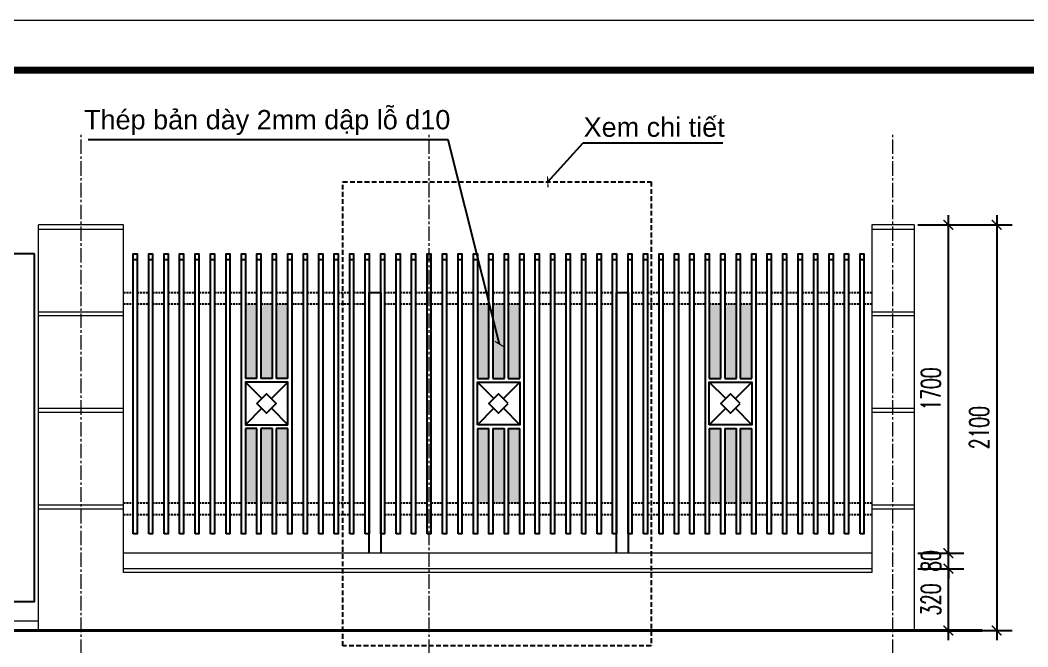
# Model space of a CAD drawing. Header units: millimetres. Extents: x -229618 to 2906, y -178063 to 96806.
# Drawn here: x -134534 to -129321, y -67094 to -63851 of the extents above; entities that cross this region are included whole.
import ezdxf

# ---------------------------------------------------------------- set-up
doc = ezdxf.new("R2010")
doc.units = ezdxf.units.MM
doc.header["$LTSCALE"] = 200
doc.header["$MEASUREMENT"] = 0
doc.header["$PDMODE"] = 3
doc.header["$PDSIZE"] = 50
doc.linetypes.add('CENTER2', pattern=[1.125, 0.75, -0.125, 0.125, -0.125])
doc.linetypes.add('HIDDEN', pattern=[0.375, 0.25, -0.125])
doc.layers.get('0').update_dxf_attribs({"color": 95, "linetype": 'CONTINUOUS'})
doc.layers.get('DEFPOINTS').update_dxf_attribs({"linetype": 'CONTINUOUS'})
for name, color, linetype, lineweight in [('cat', 1, 'CONTINUOUS', 40), ('hatch', 250, 'CONTINUOUS', 5), ('thay', 7, 'CONTINUOUS', 18), ('tim', 18, 'CENTER2', 9)]:
    doc.layers.add(name, color=color, linetype=linetype, lineweight=lineweight)
for name, color, linetype in [('CUA', 145, 'CONTINUOUS'), ('DIM', 251, 'CONTINUOUS'), ('KHUNGTEN', 7, 'CONTINUOUS'), ('KICHTHUOC', 8, 'CONTINUOUS'), ('TEXT', 33, 'CONTINUOUS')]:
    doc.layers.add(name, color=color, linetype=linetype)
doc.layers.add('in', color=203, linetype='CONTINUOUS', lineweight=5, plot=False)
doc.styles.add('Arial iso', font='vnarial_0.ttf')
doc.styles.add('Scale', font='vnsimli.shx', dxfattribs={"width": 0.65, "bigfont": 'bigfont.shx'})
doc.dimstyles.new('Scale', dxfattribs={"dimscale": 75, "dimtxt": 2, "dimasz": 1, "dimexe": 1.6, "dimexo": 0, "dimgap": 0.8, "dimtad": 1, "dimdec": 0, "dimzin": 0, "dimdsep": 46, "dimtxsty": 'Scale', "dimblk": 'ARCHTICK', "dimcen": 0.1, "dimdle": 1, "dimclrd": 256, "dimclre": 256, "dimclrt": 3, "dimadec": 0, "dimazin": 0, "dimtfac": 1, "dimtdec": 0, "dimtix": 1, "dimtmove": 2, "dimatfit": 3, "dimldrblk": 'ARCHTICK', "dimfxl": 0, "dimtolj": 1, "dimtzin": 0, "dimarcsym": 0})

# ---------------------------------------------------------------- blocks, each defined once
blk = doc.blocks.new('KhungA3')
at = {"layer": 'KHUNGTEN', "color": 4, "const_width": 0.724}
blk.add_lwpolyline([(7.54, 8.99), (411.13, 8.99), (411.13, 295.64), (7.54, 295.64)], close=True, dxfattribs=at)
blk = doc.blocks.new('_ArchTick')
at = {"color": 0, "linetype": 'ByBlock', "const_width": 0.15}
blk.add_lwpolyline([(-0.5, -0.5), (0.5, 0.5)], dxfattribs=at)
blk = doc.blocks.new('*D1611')
at = {"layer": 'DEFPOINTS', "color": 0}
for p in [(-129890.5, -66689.7), (-129732.1, -66689.7), (-129890.5, -67009.7)]:
    blk.add_point(p, dxfattribs=at)
at = {"layer": 'DIM', "lineweight": -2}
for p, q in [((-129732.1, -67059.7), (-129732.1, -66639.7)), ((-129890.5, -66689.7), (-129652.1, -66689.7)), ((-129890.5, -67009.7), (-129652.1, -67009.7))]:
    blk.add_line(p, q, dxfattribs=at)
at = {"layer": 'DIM', "lineweight": -2, "xscale": 50, "yscale": 50, "zscale": 50}
for p, rotation in [((-129732.1, -66689.7), 90), ((-129732.1, -67009.7), 270)]:
    blk.add_blockref('_ArchTick', p, dxfattribs=dict(at, rotation=rotation))
at = {"layer": 'DIM', "color": 3, "insert": (-129822.1, -66849.7), "char_height": 100, "attachment_point": 5, "rotation": 90, "style": 'Scale'}
blk.add_mtext('\\A1;320', dxfattribs=at)
blk = doc.blocks.new('*D1612')
at = {"layer": 'DEFPOINTS', "color": 0}
for p in [(-129890.5, -66609.7), (-129732.1, -66609.7), (-129890.5, -66689.7)]:
    blk.add_point(p, dxfattribs=at)
at = {"layer": 'DIM', "lineweight": -2}
for p, q in [((-129732.1, -66609.7), (-129732.1, -66559.7)), ((-129890.5, -66609.7), (-129652.1, -66609.7)), ((-129732.1, -66689.7), (-129732.1, -66609.7)), ((-129890.5, -66689.7), (-129652.1, -66689.7)), ((-129732.1, -66689.7), (-129732.1, -66739.7))]:
    blk.add_line(p, q, dxfattribs=at)
at = {"layer": 'DIM', "lineweight": -2, "xscale": 50, "yscale": 50, "zscale": 50}
for p, rotation in [((-129732.1, -66609.7), 270), ((-129732.1, -66689.7), 90)]:
    blk.add_blockref('_ArchTick', p, dxfattribs=dict(at, rotation=rotation))
at = {"layer": 'DIM', "color": 3, "insert": (-129822.1, -66649.7), "char_height": 100, "attachment_point": 5, "rotation": 90, "style": 'Scale'}
blk.add_mtext('\\A1;80', dxfattribs=at)
blk = doc.blocks.new('*D1613')
at = {"layer": 'DEFPOINTS', "color": 0}
for p in [(-129890.5, -64909.7), (-129732.1, -64909.7), (-129890.5, -66609.7)]:
    blk.add_point(p, dxfattribs=at)
at = {"layer": 'DIM', "lineweight": -2}
for p, q in [((-129732.1, -66659.7), (-129732.1, -64859.7)), ((-129890.5, -64909.7), (-129652.1, -64909.7)), ((-129890.5, -66609.7), (-129652.1, -66609.7))]:
    blk.add_line(p, q, dxfattribs=at)
at = {"layer": 'DIM', "lineweight": -2, "xscale": 50, "yscale": 50, "zscale": 50}
for p, rotation in [((-129732.1, -64909.7), 90), ((-129732.1, -66609.7), 270)]:
    blk.add_blockref('_ArchTick', p, dxfattribs=dict(at, rotation=rotation))
at = {"layer": 'DIM', "color": 3, "insert": (-129822.1, -65759.7), "char_height": 100, "attachment_point": 5, "rotation": 90, "style": 'Scale'}
blk.add_mtext('\\A1;1700', dxfattribs=at)
blk = doc.blocks.new('*D1614')
at = {"layer": 'DEFPOINTS', "color": 0}
for p in [(-129890.5, -64909.7), (-129890.5, -67009.7), (-129482.1, -67009.7)]:
    blk.add_point(p, dxfattribs=at)
at = {"layer": 'DIM', "lineweight": -2}
for p, q in [((-129482.1, -64859.7), (-129482.1, -67059.7)), ((-129890.5, -64909.7), (-129402.1, -64909.7)), ((-129890.5, -67009.7), (-129402.1, -67009.7))]:
    blk.add_line(p, q, dxfattribs=at)
at = {"layer": 'DIM', "lineweight": -2, "xscale": 50, "yscale": 50, "zscale": 50}
for p, rotation in [((-129482.1, -64909.7), 90), ((-129482.1, -67009.7), 270)]:
    blk.add_blockref('_ArchTick', p, dxfattribs=dict(at, rotation=rotation))
at = {"layer": 'DIM', "color": 3, "insert": (-129572.1, -65959.7), "char_height": 100, "attachment_point": 5, "rotation": 90, "style": 'Scale'}
blk.add_mtext('\\A1;2100', dxfattribs=at)

msp = doc.modelspace()

# ---------------------------------------------------------------- hatches: boundary and pattern name
at = {"layer": 'hatch'}
h = msp.add_hatch(dxfattribs=at)
h.set_pattern_fill('HEX', color=256, scale=30, style=0)
h.set_pattern_definition([(7e-15, (19614.7, 60973.255), (0, 6.49519053), [3.75, -7.5]), (120, (19614.7, 60973.255), (-5.625, -3.24759526), [3.75, -7.5]), (60, (19618.45, 60973.255), (-5.625, 3.24759527), [3.75, -7.5])])
h.paths.add_polyline_path([(-133368.8, -65319.7), (-133308.8, -65319.7), (-133308.8, -65704.7), (-133368.8, -65704.7)])
h.paths.add_polyline_path([(-133288.8, -65319.7), (-133228.8, -65319.7), (-133228.8, -65704.7), (-133288.8, -65704.7)])
h.paths.add_polyline_path([(-133208.8, -65319.7), (-133148.8, -65319.7), (-133148.8, -65704.7), (-133208.8, -65704.7)])
h.paths.add_polyline_path([(-133148.8, -66349.7), (-133208.8, -66349.7), (-133208.8, -65964.7), (-133148.8, -65964.7)])
h.paths.add_polyline_path([(-133228.8, -66349.7), (-133288.8, -66349.7), (-133288.8, -65964.7), (-133228.8, -65964.7)])
h.paths.add_polyline_path([(-133308.8, -66349.7), (-133368.8, -66349.7), (-133368.8, -65964.7), (-133308.8, -65964.7)])
h = msp.add_hatch(dxfattribs=at)
h.set_pattern_fill('HEX', color=256, scale=30, style=0)
h.set_pattern_definition([(180, (-284932.354, 60973.255), (0, 6.49519053), [3.75, -7.5]), (60, (-284932.354, 60973.255), (5.625, -3.24759526), [3.75, -7.5]), (120, (-284936.104, 60973.255), (5.625, 3.24759527), [3.75, -7.5])])
h.paths.add_polyline_path([(-132168.8, -65319.7), (-132108.8, -65319.7), (-132108.8, -65704.7), (-132168.8, -65704.7)])
h.paths.add_polyline_path([(-132088.8, -65319.7), (-132028.8, -65319.7), (-132028.8, -65704.7), (-132088.8, -65704.7)])
h.paths.add_polyline_path([(-132008.8, -65319.7), (-131948.8, -65319.7), (-131948.8, -65704.7), (-132008.8, -65704.7)])
h.paths.add_polyline_path([(-131948.8, -66349.7), (-132008.8, -66349.7), (-132008.8, -65964.7), (-131948.8, -65964.7)])
h.paths.add_polyline_path([(-132028.8, -66349.7), (-132088.8, -66349.7), (-132088.8, -65964.7), (-132028.8, -65964.7)])
h.paths.add_polyline_path([(-132108.8, -66349.7), (-132168.8, -66349.7), (-132168.8, -65964.7), (-132108.8, -65964.7)])
h = msp.add_hatch(dxfattribs=at)
h.set_pattern_fill('HEX', color=256, scale=30, style=0)
h.set_pattern_definition([(180, (-283732.354, 60973.255), (0, 6.49519053), [3.75, -7.5]), (60, (-283732.354, 60973.255), (5.625, -3.24759526), [3.75, -7.5]), (120, (-283736.104, 60973.255), (5.625, 3.24759527), [3.75, -7.5])])
h.paths.add_polyline_path([(-130808.8, -65319.7), (-130748.8, -65319.7), (-130748.8, -65704.7), (-130808.8, -65704.7)])
h.paths.add_polyline_path([(-130888.8, -65319.7), (-130828.8, -65319.7), (-130828.8, -65704.7), (-130888.8, -65704.7)])
h.paths.add_polyline_path([(-130968.8, -65319.7), (-130908.8, -65319.7), (-130908.8, -65704.7), (-130968.8, -65704.7)])
h.paths.add_polyline_path([(-130748.8, -66349.7), (-130808.8, -66349.7), (-130808.8, -65964.7), (-130748.8, -65964.7)])
h.paths.add_polyline_path([(-130828.8, -66349.7), (-130888.8, -66349.7), (-130888.8, -65964.7), (-130828.8, -65964.7)])
h.paths.add_polyline_path([(-130908.8, -66349.7), (-130968.8, -66349.7), (-130968.8, -65964.7), (-130908.8, -65964.7)])

# ---------------------------------------------------------------- linework, layer by layer
at = {"layer": 'cat', "linetype": 'Continuous'}
msp.add_line((-140125, -67009.7), (-129556.9, -67009.7), dxfattribs=at)
at = {"layer": 'CUA', "linetype": 'Continuous'}
for p, q in [((-133948.8, -65089.7), (-133928.8, -65089.7)), ((-133868.8, -65089.7), (-133848.8, -65089.7)), ((-133788.8, -65089.7), (-133768.8, -65089.7)), ((-133708.8, -65089.7), (-133688.8, -65089.7)), ((-133628.8, -65089.7), (-133608.8, -65089.7)), ((-133548.8, -65089.7), (-133528.8, -65089.7)), ((-133468.8, -65089.7), (-133448.8, -65089.7)), ((-133388.8, -65089.7), (-133368.8, -65089.7)), ((-133308.8, -65089.7), (-133288.8, -65089.7)), ((-133228.8, -65089.7), (-133208.8, -65089.7)), ((-133148.8, -65089.7), (-133128.8, -65089.7)), ((-133068.8, -65089.7), (-133048.8, -65089.7)), ((-132988.8, -65089.7), (-132968.8, -65089.7)), ((-132908.8, -65089.7), (-132888.8, -65089.7)), ((-132828.8, -65089.7), (-132808.8, -65089.7)), ((-132748.8, -65089.7), (-132728.8, -65089.7)), ((-132668.8, -65089.7), (-132648.8, -65089.7)), ((-132588.8, -65089.7), (-132568.8, -65089.7)), ((-132508.8, -65089.7), (-132488.8, -65089.7)), ((-132428.8, -65089.7), (-132408.8, -65089.7)), ((-132348.8, -65089.7), (-132328.8, -65089.7)), ((-132268.8, -65089.7), (-132248.8, -65089.7)), ((-132188.8, -65089.7), (-132168.8, -65089.7)), ((-132108.8, -65089.7), (-132088.8, -65089.7)), ((-132028.8, -65089.7), (-132008.8, -65089.7)), ((-131948.8, -65089.7), (-131928.8, -65089.7)), ((-131868.8, -65089.7), (-131848.8, -65089.7)), ((-131788.8, -65089.7), (-131768.8, -65089.7)), ((-131708.8, -65089.7), (-131688.8, -65089.7)), ((-131628.8, -65089.7), (-131608.8, -65089.7)), ((-131548.8, -65089.7), (-131528.8, -65089.7)), ((-131468.8, -65089.7), (-131448.8, -65089.7)), ((-131388.8, -65089.7), (-131368.8, -65089.7)), ((-131308.8, -65089.7), (-131288.8, -65089.7)), ((-131228.8, -65089.7), (-131208.8, -65089.7)), ((-131148.8, -65089.7), (-131128.8, -65089.7)), ((-131068.8, -65089.7), (-131048.8, -65089.7)), ((-130988.8, -65089.7), (-130968.8, -65089.7)), ((-130908.8, -65089.7), (-130888.8, -65089.7)), ((-130828.8, -65089.7), (-130808.8, -65089.7)), ((-130748.8, -65089.7), (-130728.8, -65089.7)), ((-130668.8, -65089.7), (-130648.8, -65089.7)), ((-130588.8, -65089.7), (-130568.8, -65089.7)), ((-130508.8, -65089.7), (-130488.8, -65089.7)), ((-130428.8, -65089.7), (-130408.8, -65089.7)), ((-130348.8, -65089.7), (-130328.8, -65089.7)), ((-130268.8, -65089.7), (-130248.8, -65089.7)), ((-130188.8, -65089.7), (-130168.8, -65089.7)), ((-133308.8, -65704.7), (-133368.8, -65704.7)), ((-133283.8, -65809.7), (-133368.8, -65724.7)), ((-133228.8, -65704.7), (-133288.8, -65704.7)), ((-133233.8, -65809.7), (-133148.8, -65724.7)), ((-133148.8, -65704.7), (-133208.8, -65704.7)), ((-132168.8, -65704.7), (-132108.8, -65704.7)), ((-132083.8, -65809.7), (-132168.8, -65724.7)), ((-132088.8, -65704.7), (-132028.8, -65704.7)), ((-132033.8, -65809.7), (-131948.8, -65724.7)), ((-132008.8, -65704.7), (-131948.8, -65704.7)), ((-130968.8, -65704.7), (-130908.8, -65704.7)), ((-130883.8, -65809.7), (-130968.8, -65724.7)), ((-130888.8, -65704.7), (-130828.8, -65704.7)), ((-130833.8, -65809.7), (-130748.8, -65724.7)), ((-130808.8, -65704.7), (-130748.8, -65704.7)), ((-133283.8, -65859.7), (-133368.8, -65944.7)), ((-133233.8, -65859.7), (-133148.8, -65944.7)), ((-132083.8, -65859.7), (-132168.8, -65944.7)), ((-132033.8, -65859.7), (-131948.8, -65944.7)), ((-130883.8, -65859.7), (-130968.8, -65944.7)), ((-130833.8, -65859.7), (-130748.8, -65944.7)), ((-133308.8, -65964.7), (-133368.8, -65964.7)), ((-133228.8, -65964.7), (-133288.8, -65964.7)), ((-133148.8, -65964.7), (-133208.8, -65964.7)), ((-132168.8, -65964.7), (-132108.8, -65964.7)), ((-132088.8, -65964.7), (-132028.8, -65964.7)), ((-132008.8, -65964.7), (-131948.8, -65964.7)), ((-130968.8, -65964.7), (-130908.8, -65964.7)), ((-130888.8, -65964.7), (-130828.8, -65964.7)), ((-130808.8, -65964.7), (-130748.8, -65964.7))]:
    msp.add_line(p, q, dxfattribs=at)
at = {"layer": 'CUA', "linetype": 'HIDDEN', "ltscale": 0.2}
for p, q in [((-133998.8, -65259.7), (-133948.8, -65259.7)), ((-133928.8, -65259.7), (-133868.8, -65259.7)), ((-133848.8, -65259.7), (-133788.8, -65259.7)), ((-133768.8, -65259.7), (-133708.8, -65259.7)), ((-133688.8, -65259.7), (-133628.8, -65259.7)), ((-133608.8, -65259.7), (-133548.8, -65259.7)), ((-133528.8, -65259.7), (-133468.8, -65259.7)), ((-133448.8, -65259.7), (-133388.8, -65259.7)), ((-133368.8, -65259.7), (-133308.8, -65259.7)), ((-133288.8, -65259.7), (-133228.8, -65259.7)), ((-133208.8, -65259.7), (-133148.8, -65259.7)), ((-133128.8, -65259.7), (-133068.8, -65259.7)), ((-133048.8, -65259.7), (-132988.8, -65259.7)), ((-132968.8, -65259.7), (-132908.8, -65259.7)), ((-132888.8, -65259.7), (-132828.8, -65259.7)), ((-132808.8, -65259.7), (-132748.8, -65259.7)), ((-132728.8, -65259.7), (-132668.8, -65259.7)), ((-132648.8, -65259.7), (-132588.8, -65259.7)), ((-132568.8, -65259.7), (-132508.8, -65259.7)), ((-132488.8, -65259.7), (-132428.8, -65259.7)), ((-132408.8, -65259.7), (-132348.8, -65259.7)), ((-132328.8, -65259.7), (-132268.8, -65259.7)), ((-132248.8, -65259.7), (-132188.8, -65259.7)), ((-132168.8, -65259.7), (-132108.8, -65259.7)), ((-132088.8, -65259.7), (-132028.8, -65259.7)), ((-132008.8, -65259.7), (-131948.8, -65259.7)), ((-131928.8, -65259.7), (-131868.8, -65259.7)), ((-131848.8, -65259.7), (-131788.8, -65259.7)), ((-131768.8, -65259.7), (-131708.8, -65259.7)), ((-131688.8, -65259.7), (-131628.8, -65259.7)), ((-131608.8, -65259.7), (-131548.8, -65259.7)), ((-131528.8, -65259.7), (-131468.8, -65259.7)), ((-131448.8, -65259.7), (-131388.8, -65259.7)), ((-131368.8, -65259.7), (-131308.8, -65259.7)), ((-131288.8, -65259.7), (-131228.8, -65259.7)), ((-131208.8, -65259.7), (-131148.8, -65259.7)), ((-131128.8, -65259.7), (-131068.8, -65259.7)), ((-131048.8, -65259.7), (-130988.8, -65259.7)), ((-130968.8, -65259.7), (-130908.8, -65259.7)), ((-130888.8, -65259.7), (-130828.8, -65259.7)), ((-130808.8, -65259.7), (-130748.8, -65259.7)), ((-130728.8, -65259.7), (-130668.8, -65259.7)), ((-130648.8, -65259.7), (-130588.8, -65259.7)), ((-130568.8, -65259.7), (-130508.8, -65259.7)), ((-130488.8, -65259.7), (-130428.8, -65259.7)), ((-130408.8, -65259.7), (-130348.8, -65259.7)), ((-130328.8, -65259.7), (-130268.8, -65259.7)), ((-130248.8, -65259.7), (-130188.8, -65259.7)), ((-130168.8, -65259.7), (-130128.8, -65259.7)), ((-133998.8, -65319.7), (-133948.8, -65319.7)), ((-133928.8, -65319.7), (-133868.8, -65319.7)), ((-133848.8, -65319.7), (-133788.8, -65319.7)), ((-133768.8, -65319.7), (-133708.8, -65319.7)), ((-133688.8, -65319.7), (-133628.8, -65319.7)), ((-133608.8, -65319.7), (-133548.8, -65319.7)), ((-133528.8, -65319.7), (-133468.8, -65319.7)), ((-133448.8, -65319.7), (-133388.8, -65319.7)), ((-133368.8, -65319.7), (-133308.8, -65319.7)), ((-133288.8, -65319.7), (-133228.8, -65319.7)), ((-133208.8, -65319.7), (-133148.8, -65319.7)), ((-133208.8, -65319.7), (-133148.8, -65319.7)), ((-133128.8, -65319.7), (-133068.8, -65319.7)), ((-133048.8, -65319.7), (-132988.8, -65319.7)), ((-132968.8, -65319.7), (-132908.8, -65319.7)), ((-132888.8, -65319.7), (-132828.8, -65319.7)), ((-132808.8, -65319.7), (-132748.8, -65319.7)), ((-132648.8, -65319.7), (-132588.8, -65319.7)), ((-132568.8, -65319.7), (-132508.8, -65319.7)), ((-132488.8, -65319.7), (-132428.8, -65319.7)), ((-132408.8, -65319.7), (-132348.8, -65319.7)), ((-132328.8, -65319.7), (-132268.8, -65319.7)), ((-132248.8, -65319.7), (-132188.8, -65319.7)), ((-132168.8, -65319.7), (-132108.8, -65319.7)), ((-132088.8, -65319.7), (-132028.8, -65319.7)), ((-132008.8, -65319.7), (-131948.8, -65319.7)), ((-131928.8, -65319.7), (-131868.8, -65319.7)), ((-131848.8, -65319.7), (-131788.8, -65319.7)), ((-131768.8, -65319.7), (-131708.8, -65319.7)), ((-131688.8, -65319.7), (-131628.8, -65319.7)), ((-131608.8, -65319.7), (-131548.8, -65319.7)), ((-131528.8, -65319.7), (-131468.8, -65319.7)), ((-131368.8, -65319.7), (-131308.8, -65319.7)), ((-131288.8, -65319.7), (-131228.8, -65319.7)), ((-131208.8, -65319.7), (-131148.8, -65319.7)), ((-131128.8, -65319.7), (-131068.8, -65319.7)), ((-131048.8, -65319.7), (-130988.8, -65319.7)), ((-130968.8, -65319.7), (-130908.8, -65319.7)), ((-130888.8, -65319.7), (-130828.8, -65319.7)), ((-130808.8, -65319.7), (-130748.8, -65319.7)), ((-130728.8, -65319.7), (-130668.8, -65319.7)), ((-130648.8, -65319.7), (-130588.8, -65319.7)), ((-130568.8, -65319.7), (-130508.8, -65319.7)), ((-130488.8, -65319.7), (-130428.8, -65319.7)), ((-130408.8, -65319.7), (-130348.8, -65319.7)), ((-130328.8, -65319.7), (-130268.8, -65319.7)), ((-130248.8, -65319.7), (-130188.8, -65319.7)), ((-130168.8, -65319.7), (-130128.8, -65319.7)), ((-133998.8, -66349.7), (-133948.8, -66349.7)), ((-133928.8, -66349.7), (-133868.8, -66349.7)), ((-133848.8, -66349.7), (-133788.8, -66349.7)), ((-133768.8, -66349.7), (-133708.8, -66349.7)), ((-133688.8, -66349.7), (-133628.8, -66349.7)), ((-133608.8, -66349.7), (-133548.8, -66349.7)), ((-133528.8, -66349.7), (-133468.8, -66349.7)), ((-133448.8, -66349.7), (-133388.8, -66349.7)), ((-133368.8, -66349.7), (-133308.8, -66349.7)), ((-133288.8, -66349.7), (-133228.8, -66349.7)), ((-133208.8, -66349.7), (-133148.8, -66349.7)), ((-133208.8, -66349.7), (-133148.8, -66349.7)), ((-133128.8, -66349.7), (-133068.8, -66349.7)), ((-133128.8, -66349.7), (-133068.8, -66349.7)), ((-133048.8, -66349.7), (-132988.8, -66349.7)), ((-132968.8, -66349.7), (-132908.8, -66349.7)), ((-132888.8, -66349.7), (-132828.8, -66349.7)), ((-132808.8, -66349.7), (-132748.8, -66349.7)), ((-132648.8, -66349.7), (-132588.8, -66349.7)), ((-132568.8, -66349.7), (-132508.8, -66349.7)), ((-132488.8, -66349.7), (-132428.8, -66349.7)), ((-132408.8, -66349.7), (-132348.8, -66349.7)), ((-132328.8, -66349.7), (-132268.8, -66349.7)), ((-132248.8, -66349.7), (-132188.8, -66349.7)), ((-132168.8, -66349.7), (-132108.8, -66349.7)), ((-132088.8, -66349.7), (-132028.8, -66349.7)), ((-132008.8, -66349.7), (-131948.8, -66349.7)), ((-131928.8, -66349.7), (-131868.8, -66349.7)), ((-131848.8, -66349.7), (-131788.8, -66349.7)), ((-131768.8, -66349.7), (-131708.8, -66349.7)), ((-131688.8, -66349.7), (-131628.8, -66349.7)), ((-131608.8, -66349.7), (-131548.8, -66349.7)), ((-131528.8, -66349.7), (-131468.8, -66349.7)), ((-131368.8, -66349.7), (-131308.8, -66349.7)), ((-131288.8, -66349.7), (-131228.8, -66349.7)), ((-131208.8, -66349.7), (-131148.8, -66349.7)), ((-131128.8, -66349.7), (-131068.8, -66349.7)), ((-131048.8, -66349.7), (-130988.8, -66349.7)), ((-130968.8, -66349.7), (-130908.8, -66349.7)), ((-130888.8, -66349.7), (-130828.8, -66349.7)), ((-130808.8, -66349.7), (-130748.8, -66349.7)), ((-130728.8, -66349.7), (-130668.8, -66349.7)), ((-130648.8, -66349.7), (-130588.8, -66349.7)), ((-130568.8, -66349.7), (-130508.8, -66349.7)), ((-130488.8, -66349.7), (-130428.8, -66349.7)), ((-130408.8, -66349.7), (-130348.8, -66349.7)), ((-130328.8, -66349.7), (-130268.8, -66349.7)), ((-130248.8, -66349.7), (-130188.8, -66349.7)), ((-130168.8, -66349.7), (-130128.8, -66349.7)), ((-133998.8, -66409.7), (-133948.8, -66409.7)), ((-133928.8, -66409.7), (-133868.8, -66409.7)), ((-133848.8, -66409.7), (-133788.8, -66409.7)), ((-133768.8, -66409.7), (-133708.8, -66409.7)), ((-133688.8, -66409.7), (-133628.8, -66409.7)), ((-133608.8, -66409.7), (-133548.8, -66409.7)), ((-133528.8, -66409.7), (-133468.8, -66409.7)), ((-133448.8, -66409.7), (-133388.8, -66409.7)), ((-133368.8, -66409.7), (-133308.8, -66409.7)), ((-133288.8, -66409.7), (-133228.8, -66409.7)), ((-133208.8, -66409.7), (-133148.8, -66409.7)), ((-133128.8, -66409.7), (-133068.8, -66409.7)), ((-133128.8, -66409.7), (-133068.8, -66409.7)), ((-133048.8, -66409.7), (-132988.8, -66409.7)), ((-132968.8, -66409.7), (-132908.8, -66409.7)), ((-132888.8, -66409.7), (-132828.8, -66409.7)), ((-132808.8, -66409.7), (-132748.8, -66409.7)), ((-132648.8, -66409.7), (-132588.8, -66409.7)), ((-132568.8, -66409.7), (-132508.8, -66409.7)), ((-132488.8, -66409.7), (-132428.8, -66409.7)), ((-132408.8, -66409.7), (-132348.8, -66409.7)), ((-132328.8, -66409.7), (-132268.8, -66409.7)), ((-132248.8, -66409.7), (-132188.8, -66409.7)), ((-132168.8, -66409.7), (-132108.8, -66409.7)), ((-132088.8, -66409.7), (-132028.8, -66409.7)), ((-132008.8, -66409.7), (-131948.8, -66409.7)), ((-131928.8, -66409.7), (-131868.8, -66409.7)), ((-131848.8, -66409.7), (-131788.8, -66409.7)), ((-131768.8, -66409.7), (-131708.8, -66409.7)), ((-131688.8, -66409.7), (-131628.8, -66409.7)), ((-131608.8, -66409.7), (-131548.8, -66409.7)), ((-131528.8, -66409.7), (-131468.8, -66409.7)), ((-131368.8, -66409.7), (-131308.8, -66409.7)), ((-131288.8, -66409.7), (-131228.8, -66409.7)), ((-131208.8, -66409.7), (-131148.8, -66409.7)), ((-131128.8, -66409.7), (-131068.8, -66409.7)), ((-131048.8, -66409.7), (-130988.8, -66409.7)), ((-130968.8, -66409.7), (-130908.8, -66409.7)), ((-130888.8, -66409.7), (-130828.8, -66409.7)), ((-130808.8, -66409.7), (-130748.8, -66409.7)), ((-130728.8, -66409.7), (-130668.8, -66409.7)), ((-130648.8, -66409.7), (-130588.8, -66409.7)), ((-130568.8, -66409.7), (-130508.8, -66409.7)), ((-130488.8, -66409.7), (-130428.8, -66409.7)), ((-130408.8, -66409.7), (-130348.8, -66409.7)), ((-130328.8, -66409.7), (-130268.8, -66409.7)), ((-130248.8, -66409.7), (-130188.8, -66409.7)), ((-130168.8, -66409.7), (-130128.8, -66409.7))]:
    msp.add_line(p, q, dxfattribs=at)
at = {"layer": 'CUA'}
msp.add_lwpolyline([(-134458.8, -65059.7), (-135418.8, -65059.7), (-135418.8, -66859.7), (-134458.8, -66859.7)], close=True, dxfattribs=at)
at = {"layer": 'CUA', "linetype": 'Continuous'}
for points in [[(-133948.8, -66509.7), (-133948.8, -65059.7), (-133928.8, -65059.7), (-133928.8, -66509.7)], [(-133868.8, -66509.7), (-133868.8, -65059.7), (-133848.8, -65059.7), (-133848.8, -66509.7)], [(-133788.8, -66509.7), (-133788.8, -65059.7), (-133768.8, -65059.7), (-133768.8, -66509.7)], [(-133708.8, -66509.7), (-133708.8, -65059.7), (-133688.8, -65059.7), (-133688.8, -66509.7)], [(-133628.8, -66509.7), (-133628.8, -65059.7), (-133608.8, -65059.7), (-133608.8, -66509.7)], [(-133548.8, -66509.7), (-133548.8, -65059.7), (-133528.8, -65059.7), (-133528.8, -66509.7)], [(-133468.8, -66509.7), (-133468.8, -65059.7), (-133448.8, -65059.7), (-133448.8, -66509.7)], [(-133068.8, -66509.7), (-133068.8, -65059.7), (-133048.8, -65059.7), (-133048.8, -66509.7)], [(-132988.8, -66509.7), (-132988.8, -65059.7), (-132968.8, -65059.7), (-132968.8, -66509.7)], [(-132908.8, -66509.7), (-132908.8, -65059.7), (-132888.8, -65059.7), (-132888.8, -66509.7)], [(-132828.8, -66509.7), (-132828.8, -65059.7), (-132808.8, -65059.7), (-132808.8, -66509.7)], [(-132748.8, -66509.7), (-132748.8, -65059.7), (-132728.8, -65059.7), (-132728.8, -66509.7)], [(-132668.8, -66509.7), (-132668.8, -65059.7), (-132648.8, -65059.7), (-132648.8, -66509.7)], [(-132588.8, -66509.7), (-132588.8, -65059.7), (-132568.8, -65059.7), (-132568.8, -66509.7)], [(-132508.8, -66509.7), (-132508.8, -65059.7), (-132488.8, -65059.7), (-132488.8, -66509.7)], [(-132428.8, -66509.7), (-132428.8, -65059.7), (-132408.8, -65059.7), (-132408.8, -66509.7)], [(-132348.8, -66509.7), (-132348.8, -65059.7), (-132328.8, -65059.7), (-132328.8, -66509.7)], [(-132268.8, -66509.7), (-132268.8, -65059.7), (-132248.8, -65059.7), (-132248.8, -66509.7)], [(-131868.8, -66509.7), (-131868.8, -65059.7), (-131848.8, -65059.7), (-131848.8, -66509.7)], [(-131788.8, -66509.7), (-131788.8, -65059.7), (-131768.8, -65059.7), (-131768.8, -66509.7)], [(-131708.8, -66509.7), (-131708.8, -65059.7), (-131688.8, -65059.7), (-131688.8, -66509.7)], [(-131628.8, -66509.7), (-131628.8, -65059.7), (-131608.8, -65059.7), (-131608.8, -66509.7)], [(-131548.8, -66509.7), (-131548.8, -65059.7), (-131528.8, -65059.7), (-131528.8, -66509.7)], [(-131468.8, -66509.7), (-131468.8, -65059.7), (-131448.8, -65059.7), (-131448.8, -66509.7)], [(-131388.8, -66509.7), (-131388.8, -65059.7), (-131368.8, -65059.7), (-131368.8, -66509.7)], [(-131308.8, -66509.7), (-131308.8, -65059.7), (-131288.8, -65059.7), (-131288.8, -66509.7)], [(-131228.8, -66509.7), (-131228.8, -65059.7), (-131208.8, -65059.7), (-131208.8, -66509.7)], [(-131148.8, -66509.7), (-131148.8, -65059.7), (-131128.8, -65059.7), (-131128.8, -66509.7)], [(-131068.8, -66509.7), (-131068.8, -65059.7), (-131048.8, -65059.7), (-131048.8, -66509.7)], [(-130668.8, -66509.7), (-130668.8, -65059.7), (-130648.8, -65059.7), (-130648.8, -66509.7)], [(-130588.8, -66509.7), (-130588.8, -65059.7), (-130568.8, -65059.7), (-130568.8, -66509.7)], [(-130508.8, -66509.7), (-130508.8, -65059.7), (-130488.8, -65059.7), (-130488.8, -66509.7)], [(-130428.8, -66509.7), (-130428.8, -65059.7), (-130408.8, -65059.7), (-130408.8, -66509.7)], [(-130348.8, -66509.7), (-130348.8, -65059.7), (-130328.8, -65059.7), (-130328.8, -66509.7)], [(-130268.8, -66509.7), (-130268.8, -65059.7), (-130248.8, -65059.7), (-130248.8, -66509.7)], [(-130188.8, -66509.7), (-130188.8, -65059.7), (-130168.8, -65059.7), (-130168.8, -66509.7)], [(-133148.8, -65944.7), (-133148.8, -65724.7), (-133368.8, -65724.7), (-133368.8, -65944.7)], [(-132168.8, -65944.7), (-132168.8, -65724.7), (-131948.8, -65724.7), (-131948.8, -65944.7)], [(-130968.8, -65944.7), (-130968.8, -65724.7), (-130748.8, -65724.7), (-130748.8, -65944.7)]]:
    msp.add_lwpolyline(points, close=True, dxfattribs=at)
for points in [[(-133368.8, -65964.7), (-133368.8, -66509.7), (-133388.8, -66509.7), (-133388.8, -65059.7), (-133368.8, -65059.7), (-133368.8, -65704.7)], [(-133308.8, -65704.7), (-133308.8, -65059.7), (-133288.8, -65059.7), (-133288.8, -65704.7)], [(-133228.8, -65704.7), (-133228.8, -65059.7), (-133208.8, -65059.7), (-133208.8, -65704.7)], [(-133148.8, -65704.7), (-133148.8, -65059.7), (-133128.8, -65059.7), (-133128.8, -66509.7), (-133148.8, -66509.7), (-133148.8, -65964.7)], [(-132168.8, -65964.7), (-132168.8, -66509.7), (-132188.8, -66509.7), (-132188.8, -65059.7), (-132168.8, -65059.7), (-132168.8, -65704.7)], [(-132108.8, -65704.7), (-132108.8, -65059.7), (-132088.8, -65059.7), (-132088.8, -65704.7)], [(-132028.8, -65704.7), (-132028.8, -65059.7), (-132008.8, -65059.7), (-132008.8, -65704.7)], [(-131948.8, -65704.7), (-131948.8, -65059.7), (-131928.8, -65059.7), (-131928.8, -66509.7), (-131948.8, -66509.7), (-131948.8, -65964.7)], [(-130968.8, -65964.7), (-130968.8, -66509.7), (-130988.8, -66509.7), (-130988.8, -65059.7), (-130968.8, -65059.7), (-130968.8, -65704.7)], [(-130908.8, -65704.7), (-130908.8, -65059.7), (-130888.8, -65059.7), (-130888.8, -65704.7)], [(-130828.8, -65704.7), (-130828.8, -65059.7), (-130808.8, -65059.7), (-130808.8, -65704.7)], [(-130748.8, -65704.7), (-130748.8, -65059.7), (-130728.8, -65059.7), (-130728.8, -66509.7), (-130748.8, -66509.7), (-130748.8, -65964.7)], [(-132728.8, -66609.7), (-132728.8, -65259.7), (-132668.8, -65259.7), (-132668.8, -66609.7)], [(-131448.8, -66609.7), (-131448.8, -65259.7), (-131388.8, -65259.7), (-131388.8, -66609.7)], [(-133308.8, -65834.7), (-133258.8, -65784.7), (-133208.8, -65834.7), (-133258.8, -65884.7), (-133308.8, -65834.7)], [(-132008.8, -65834.7), (-132058.8, -65784.7), (-132108.8, -65834.7), (-132058.8, -65884.7), (-132008.8, -65834.7)], [(-130808.8, -65834.7), (-130858.8, -65784.7), (-130908.8, -65834.7), (-130858.8, -65884.7), (-130808.8, -65834.7)], [(-133368.8, -65964.7), (-133368.8, -66509.7), (-133388.8, -66509.7), (-133388.8, -65964.7)], [(-133288.8, -65964.7), (-133288.8, -66509.7), (-133308.8, -66509.7), (-133308.8, -65964.7)], [(-133208.8, -65964.7), (-133208.8, -66509.7), (-133228.8, -66509.7), (-133228.8, -65964.7)], [(-132088.8, -65964.7), (-132088.8, -66509.7), (-132108.8, -66509.7), (-132108.8, -65964.7)], [(-132008.8, -65964.7), (-132008.8, -66509.7), (-132028.8, -66509.7), (-132028.8, -65964.7)], [(-130888.8, -65964.7), (-130888.8, -66509.7), (-130908.8, -66509.7), (-130908.8, -65964.7)], [(-130808.8, -65964.7), (-130808.8, -66509.7), (-130828.8, -66509.7), (-130828.8, -65964.7)]]:
    msp.add_lwpolyline(points, dxfattribs=at)
at = {"layer": 'hatch'}
for p, q in [((-134438.8, -65359.7), (-133998.8, -65359.7)), ((-130128.8, -65359.7), (-129908.8, -65359.7)), ((-134438.8, -65379.7), (-133998.8, -65379.7)), ((-130128.8, -65379.7), (-129908.8, -65379.7)), ((-134438.8, -65859.7), (-133998.8, -65859.7)), ((-134438.8, -65879.7), (-133998.8, -65879.7)), ((-130128.8, -65859.7), (-129908.8, -65859.7)), ((-130128.8, -65879.7), (-129908.8, -65879.7)), ((-134438.8, -66359.7), (-133998.8, -66359.7)), ((-134438.8, -66379.7), (-133998.8, -66379.7)), ((-130128.8, -66359.7), (-129908.8, -66359.7)), ((-130128.8, -66379.7), (-129908.8, -66379.7))]:
    msp.add_line(p, q, dxfattribs=at)
at = {"layer": 'in'}
msp.add_lwpolyline([(-147428.7, -63850.5), (-126426.6, -63850.5), (-126426.6, -78700.5), (-147428.7, -78700.5)], close=True, dxfattribs=at)
at = {"layer": 'KICHTHUOC', "linetype": 'HIDDEN', "ltscale": 0.5}
msp.add_lwpolyline([(-132864.9, -64687.2), (-131270, -64687.2), (-131270, -67089.6), (-132864.9, -67089.6)], close=True, dxfattribs=at)
at = {"layer": 'thay'}
for p, q in [((-134438.8, -67009.7), (-134438.8, -64909.7)), ((-133998.8, -64909.7), (-134438.8, -64909.7)), ((-133998.8, -64934.7), (-134438.8, -64934.7)), ((-133998.8, -66709.7), (-133998.8, -64909.7)), ((-135438.8, -66959.7), (-134438.8, -66959.7))]:
    msp.add_line(p, q, dxfattribs=at)
at = {"layer": 'thay', "linetype": 'Continuous'}
for p, q in [((-130128.8, -64909.7), (-130128.8, -66709.7)), ((-129908.8, -64909.7), (-130128.8, -64909.7)), ((-129908.8, -64934.7), (-130128.8, -64934.7)), ((-129908.8, -64909.7), (-129908.8, -67009.7)), ((-130128.8, -66609.7), (-133998.8, -66609.7)), ((-130128.8, -66689.7), (-133998.8, -66689.7)), ((-130128.8, -66709.7), (-133998.8, -66709.7))]:
    msp.add_line(p, q, dxfattribs=at)
at = {"layer": 'tim', "ltscale": 0.5}
for p, q in [((-134218.8, -69830.7), (-134218.8, -64443.6)), ((-132418.8, -69830.7), (-132418.8, -64443.6)), ((-130018.8, -69830.7), (-130018.8, -64443.6))]:
    msp.add_line(p, q, dxfattribs=at)

# ---------------------------------------------------------------- block references
at = {"layer": 'thay', "xscale": 50, "yscale": 50, "zscale": 50.00000000000006}
msp.add_blockref('KhungA3', (-147241.8, -78891.2), dxfattribs=at)

# ---------------------------------------------------------------- texts
at = {"layer": 'TEXT', "style": 'Arial iso'}
for s, p in [('ThÐp b¶n dµy 2mm dËp lç d10 ', (-134203.2, -64415.6)), ('Xem chi tiÕt ', (-131618.9, -64454.2))]:
    msp.add_text(s, height=100, dxfattribs=at).set_placement(p)

# ---------------------------------------------------------------- dimensions: what is measured, and where the dimension line sits
at = {"layer": 'DIM'}
for base, p1, p2, picture, middle in [((-129732.1, -64909.7), (-129890.5, -66609.7), (-129890.5, -64909.7), '*D1613', (-129822.1, -65759.7)), ((-129482.1, -67009.7), (-129890.5, -64909.7), (-129890.5, -67009.7), '*D1614', (-129572.1, -65959.7)), ((-129732.1, -66609.7), (-129890.5, -66689.7), (-129890.5, -66609.7), '*D1612', (-129822.1, -66649.7)), ((-129732.1, -66689.7), (-129890.5, -67009.7), (-129890.5, -66689.7), '*D1611', (-129822.1, -66849.7))]:
    dim = msp.add_linear_dim(base=base, p1=p1, p2=p2, angle=90, dimstyle='Scale', override={"dimscale": 50}, dxfattribs=at)
    dim.commit()
    dim.dimension.update_dxf_attribs({"geometry": picture, "text_midpoint": middle})

# ---------------------------------------------------------------- leaders
msp.add_leader([(-132054.1, -65527.7), (-132318.9, -64470.6), (-134181.2, -64470.6)], dimstyle='Scale', override={"dimscale": 40, "dimgap": 0.7, "dimtad": 0}, dxfattribs=at)
at = {"layer": 'DIM', "linetype": 'Continuous'}
msp.add_leader([(-131804.5, -64687.2), (-131621.2, -64485.7), (-130898.5, -64485.7)], dimstyle='Scale', override={"dimscale": 40}, dxfattribs=at)

doc.saveas('drawing.dxf')
